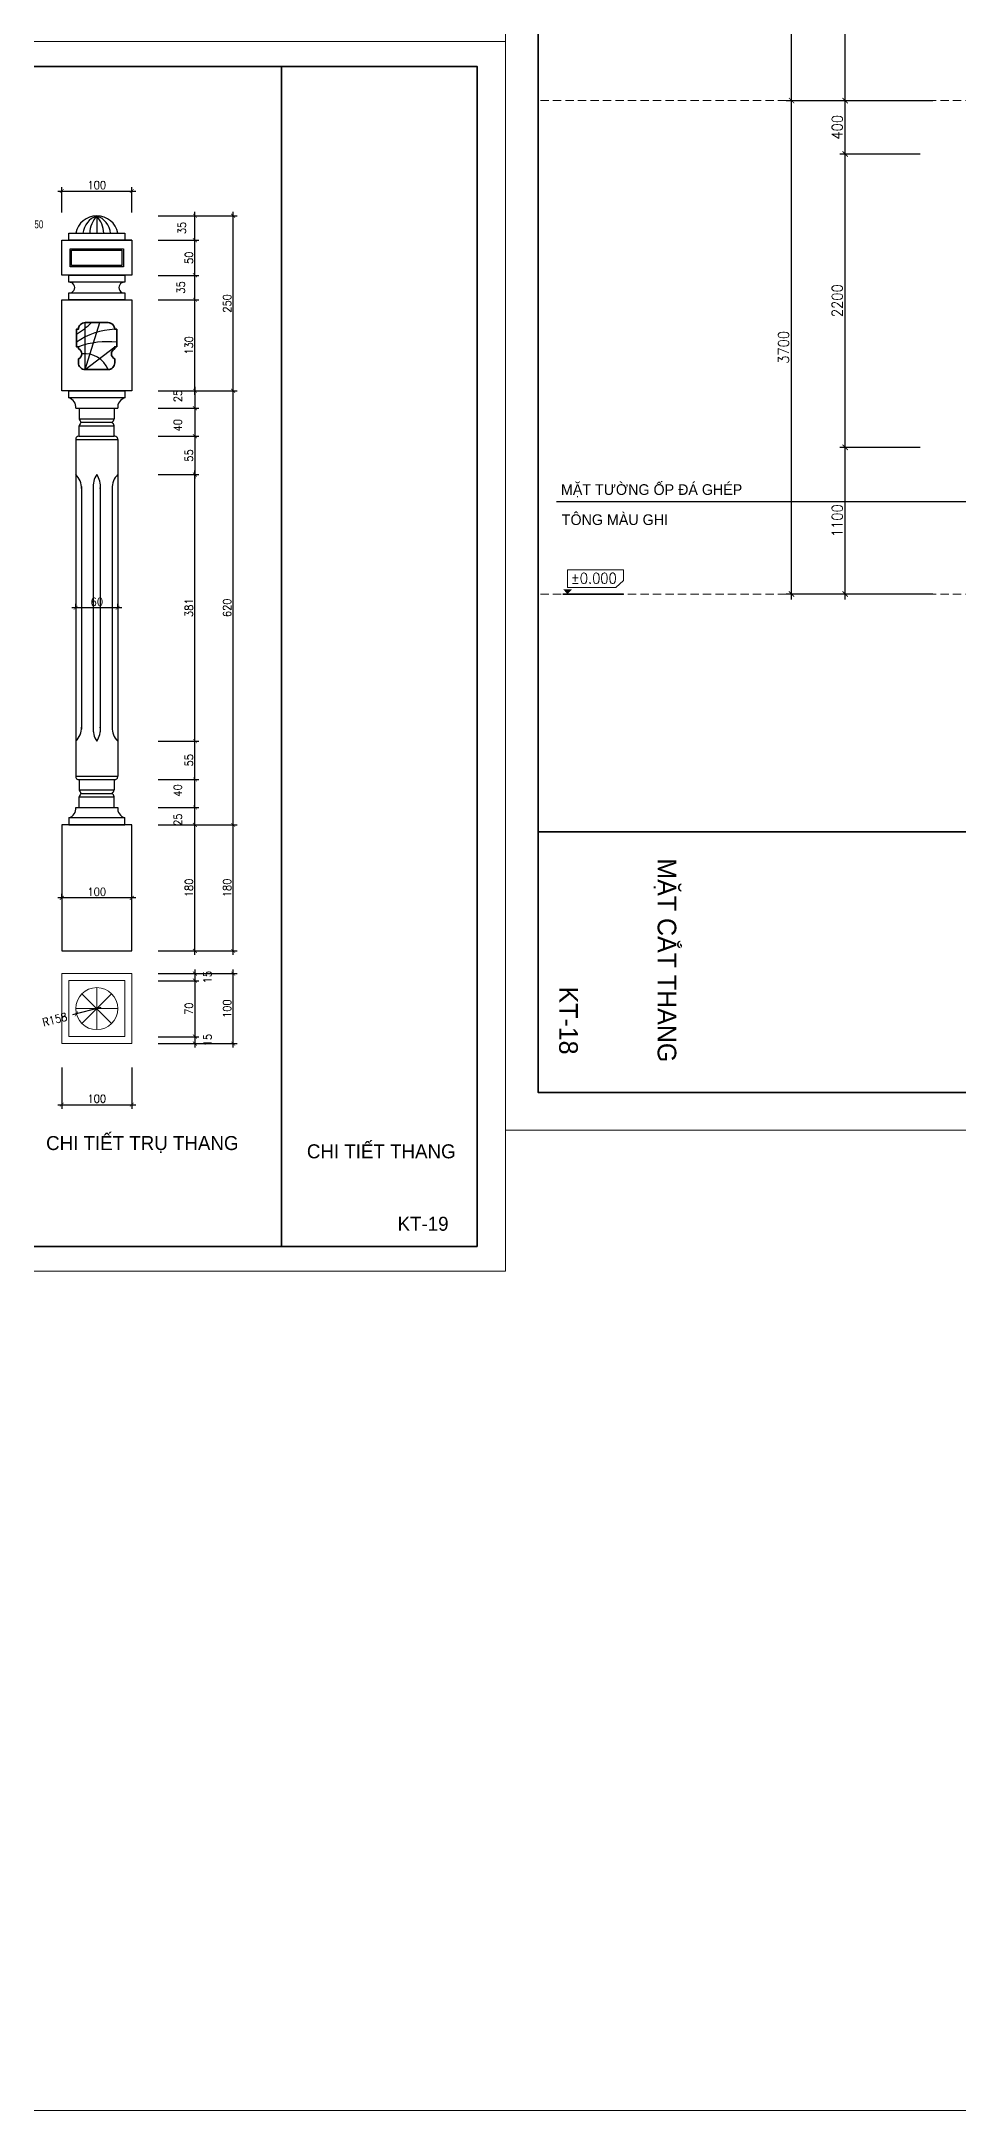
# Model space of a CAD drawing. Header units: millimetres. Extents: x -529782 to -142003, y -492574 to -273331.
# Drawn here: x -197867 to -190988, y -469061 to -453544 of the extents above; entities that cross this region are included whole.
import ezdxf
from ezdxf.enums import TextEntityAlignment as Align

# ---------------------------------------------------------------- set-up
doc = ezdxf.new("R2010")
doc.units = ezdxf.units.MM
doc.header["$LTSCALE"] = 500
doc.header["$MEASUREMENT"] = 0
doc.header["$PDMODE"] = 3
doc.linetypes.add('HIDDEN', pattern=[0.375, 0.25, -0.125])
doc.layers.get('0').update_dxf_attribs({"linetype": 'CONTINUOUS', "lineweight": 13})
doc.layers.get('Defpoints').update_dxf_attribs({"color": 255, "linetype": 'CONTINUOUS', "lineweight": 13})
for name, color, linetype, lineweight in [('1.cat 30', 30, 'CONTINUOUS', 35), ('2.thay 145', 145, 'CONTINUOUS', 18), ('3.manh 08', 8, 'CONTINUOUS', 9), ('4.dim 08', 8, 'CONTINUOUS', 13), ('6.khuat 75', 75, 'HIDDEN', 18), ('9.text \xad white', 7, 'CONTINUOUS', 15), ('CA.dim 08', 251, 'CONTINUOUS', 13), ('cat', 4, 'CONTINUOUS', 35), ('Dim', 145, 'CONTINUOUS', 15)]:
    doc.layers.add(name, color=color, linetype=linetype, lineweight=lineweight)
doc.layers.add('MANH', color=5, linetype='CONTINUOUS')
doc.layers.add('THAY', color=7, linetype='CONTINUOUS')
doc.styles.add('CA.JSC1', font='')
doc.styles.add('hdgroup', font='')
doc.styles.get("Standard").update_dxf_attribs({"font": 'txt.shx', "width": 0.9})
doc.styles.get('CA.JSC1').set_extended_font_data('.VnAvantH')
doc.styles.get('hdgroup').set_extended_font_data('.VnAvantH')
doc.dimstyles.new('CA 30', dxfattribs={"dimscale": 0, "dimtxt": 60, "dimasz": 30, "dimexe": 30, "dimexo": 0, "dimgap": 15, "dimtad": 1, "dimdec": 0, "dimzin": 0, "dimdsep": 46, "dimtxsty": 'Standard', "dimblk": 'ARCHTICK', "dimcen": 0.09, "dimdle": 30, "dimclrd": 256, "dimclre": 256, "dimclrt": 7, "dimadec": 0, "dimazin": 0, "dimtfac": 1, "dimtdec": 0, "dimtix": 1, "dimtmove": 2, "dimatfit": 3, "dimldrblk": 'DOT', "dimfxl": 1, "dimtolj": 1, "dimtzin": 0, "dimarcsym": 0})
doc.dimstyles.new('CA 40', dxfattribs={"dimscale": 0, "dimtxt": 80, "dimasz": 40, "dimexe": 40, "dimexo": 0, "dimgap": 20, "dimtad": 1, "dimdec": 0, "dimzin": 0, "dimdsep": 46, "dimtxsty": 'Standard', "dimblk": 'ARCHTICK', "dimcen": 0.09, "dimdle": 40, "dimclrd": 256, "dimclre": 256, "dimclrt": 7, "dimadec": 0, "dimazin": 0, "dimtfac": 1, "dimtdec": 0, "dimtix": 1, "dimtmove": 2, "dimatfit": 3, "dimldrblk": 'DOT', "dimfxl": 1, "dimtolj": 1, "dimtzin": 0, "dimarcsym": 0})

# ---------------------------------------------------------------- blocks, each defined once
blk = doc.blocks.new('khung co loan')
at = {"layer": '1.cat 30'}
blk.add_lwpolyline([(1158, -14553), (1158, -303), (20658, -303), (20658, -14553)], close=True, dxfattribs=at)
blk.add_lwpolyline([(18298, -303), (18298, -14553)], dxfattribs=at)
at = {"layer": '3.manh 08'}
blk.add_lwpolyline([(0, -14850), (21000, -14850), (21000, 0), (0, 0)], close=True, dxfattribs=at)
blk = doc.blocks.new('_ArchTick')
at = {"color": 1, "linetype": 'ByBlock', "const_width": 0.15}
blk.add_lwpolyline([(-0.5, -0.5), (0.5, 0.5)], dxfattribs=at)
blk = doc.blocks.new('*D979')
at = {"layer": 'CA.dim 08', "lineweight": -2, "transparency": 16777216}
for p, q in [((-191276, -456589), (-191879, -456589)), ((-191839, -457729), (-191839, -456549)), ((-191276, -457689), (-191879, -457689))]:
    blk.add_line(p, q, dxfattribs=at)
at = {"layer": 'Defpoints', "color": 0, "transparency": 16777216}
for p in [(-191839, -456589), (-191276, -456589), (-191276, -457689)]:
    blk.add_point(p, dxfattribs=at)
at = {"layer": 'CA.dim 08', "lineweight": -2, "transparency": 16777216, "xscale": 40, "yscale": 40, "zscale": 40}
for p, rotation in [((-191839, -456589), 90), ((-191839, -457689), 270)]:
    blk.add_blockref('_ArchTick', p, dxfattribs=dict(at, rotation=rotation))
at = {"layer": 'CA.dim 08', "color": 7, "transparency": 16777216, "insert": (-191899, -457139), "char_height": 80, "attachment_point": 5, "rotation": 90}
blk.add_mtext('\\A1;1100', dxfattribs=at)
blk = doc.blocks.new('_DOT')
at = {"color": 1, "linetype": 'ByBlock'}
blk.add_line((-0.5, 0), (-1, 0), dxfattribs=at)
at = {"color": 1, "linetype": 'ByBlock', "const_width": 0.5}
blk.add_lwpolyline([(-0.25, 0, 1), (0.25, 0, 1)], format="xyb", close=True, dxfattribs=at)
blk = doc.blocks.new('*D980')
at = {"layer": 'CA.dim 08', "lineweight": -2, "transparency": 16777216}
for p, q in [((-191276, -454389), (-191879, -454389)), ((-191839, -456629), (-191839, -454349)), ((-191276, -456589), (-191879, -456589))]:
    blk.add_line(p, q, dxfattribs=at)
at = {"layer": 'Defpoints', "color": 0, "transparency": 16777216}
for p in [(-191839, -454389), (-191276, -454389), (-191276, -456589)]:
    blk.add_point(p, dxfattribs=at)
at = {"layer": 'CA.dim 08', "lineweight": -2, "transparency": 16777216, "xscale": 40, "yscale": 40, "zscale": 40}
for p, rotation in [((-191839, -454389), 90), ((-191839, -456589), 270)]:
    blk.add_blockref('_ArchTick', p, dxfattribs=dict(at, rotation=rotation))
at = {"layer": 'CA.dim 08', "color": 7, "transparency": 16777216, "insert": (-191899, -455489), "char_height": 80, "attachment_point": 5, "rotation": 90}
blk.add_mtext('\\A1;2200', dxfattribs=at)
blk = doc.blocks.new('*D981')
at = {"layer": 'CA.dim 08', "lineweight": -2, "transparency": 16777216}
for p, q in [((-191276, -453989), (-191879, -453989)), ((-191839, -454429), (-191839, -453949)), ((-191276, -454389), (-191879, -454389))]:
    blk.add_line(p, q, dxfattribs=at)
at = {"layer": 'Defpoints', "color": 0, "transparency": 16777216}
for p in [(-191839, -453989), (-191276, -453989), (-191276, -454389)]:
    blk.add_point(p, dxfattribs=at)
at = {"layer": 'CA.dim 08', "lineweight": -2, "transparency": 16777216, "xscale": 40, "yscale": 40, "zscale": 40}
for p, rotation in [((-191839, -453989), 90), ((-191839, -454389), 270)]:
    blk.add_blockref('_ArchTick', p, dxfattribs=dict(at, rotation=rotation))
at = {"layer": 'CA.dim 08', "color": 7, "transparency": 16777216, "insert": (-191899, -454189), "char_height": 80, "attachment_point": 5, "rotation": 90}
blk.add_mtext('\\A1;400', dxfattribs=at)
blk = doc.blocks.new('*D982')
at = {"layer": 'CA.dim 08', "lineweight": -2, "transparency": 16777216}
for p, q in [((-191276, -451939), (-191879, -451939)), ((-191839, -454029), (-191839, -451899)), ((-191276, -453989), (-191879, -453989))]:
    blk.add_line(p, q, dxfattribs=at)
at = {"layer": 'Defpoints', "color": 0, "transparency": 16777216}
for p in [(-191839, -451939), (-191276, -451939), (-191276, -453989)]:
    blk.add_point(p, dxfattribs=at)
at = {"layer": 'CA.dim 08', "lineweight": -2, "transparency": 16777216, "xscale": 40, "yscale": 40, "zscale": 40}
for p, rotation in [((-191839, -451939), 90), ((-191839, -453989), 270)]:
    blk.add_blockref('_ArchTick', p, dxfattribs=dict(at, rotation=rotation))
at = {"layer": 'CA.dim 08', "color": 7, "transparency": 16777216, "insert": (-191899, -452964), "char_height": 80, "attachment_point": 5, "rotation": 90}
blk.add_mtext('\\A1;2050', dxfattribs=at)
blk = doc.blocks.new('*D988')
at = {"layer": 'CA.dim 08', "lineweight": -2, "transparency": 16777216}
for p, q in [((-191182, -453989), (-192281, -453989)), ((-192241, -457729), (-192241, -453949)), ((-191182, -457689), (-192281, -457689))]:
    blk.add_line(p, q, dxfattribs=at)
at = {"layer": 'Defpoints', "color": 0, "transparency": 16777216}
for p in [(-192241, -453989), (-191182, -453989), (-191182, -457689)]:
    blk.add_point(p, dxfattribs=at)
at = {"layer": 'CA.dim 08', "lineweight": -2, "transparency": 16777216, "xscale": 40, "yscale": 40, "zscale": 40}
for p, rotation in [((-192241, -453989), 90), ((-192241, -457689), 270)]:
    blk.add_blockref('_ArchTick', p, dxfattribs=dict(at, rotation=rotation))
at = {"layer": 'CA.dim 08', "color": 7, "transparency": 16777216, "insert": (-192301, -455839), "char_height": 80, "attachment_point": 5, "rotation": 90}
blk.add_mtext('\\A1;3700', dxfattribs=at)
blk = doc.blocks.new('*D989')
at = {"layer": 'CA.dim 08', "lineweight": -2, "transparency": 16777216}
for p, q in [((-191182, -450689), (-192281, -450689)), ((-192241, -454029), (-192241, -450649)), ((-191182, -453989), (-192281, -453989))]:
    blk.add_line(p, q, dxfattribs=at)
at = {"layer": 'Defpoints', "color": 0, "transparency": 16777216}
for p in [(-192241, -450689), (-191182, -450689), (-191182, -453989)]:
    blk.add_point(p, dxfattribs=at)
at = {"layer": 'CA.dim 08', "lineweight": -2, "transparency": 16777216, "xscale": 40, "yscale": 40, "zscale": 40}
for p, rotation in [((-192241, -450689), 90), ((-192241, -453989), 270)]:
    blk.add_blockref('_ArchTick', p, dxfattribs=dict(at, rotation=rotation))
at = {"layer": 'CA.dim 08', "color": 7, "transparency": 16777216, "insert": (-192301, -452339), "char_height": 80, "attachment_point": 5, "rotation": 90}
blk.add_mtext('\\A1;3300', dxfattribs=at)
blk = doc.blocks.new('ki hieu cost')
at = {"layer": '1.cat 30'}
blk.add_line((-119313, -196390), (-118176, -196390), dxfattribs=at)
at = {"layer": '3.manh 08'}
blk.add_lwpolyline([(-119227, -195934), (-119227, -196268), (-118320, -196268), (-118176, -196139), (-118176, -195934)], close=True, dxfattribs=at)
blk.add_solid([(-119313, -196299), (-119142, -196299), (-119227, -196390)], dxfattribs=at)
blk = doc.blocks.new('*D1048')
at = {"layer": '4.dim 08', "lineweight": -2, "ltscale": 50, "transparency": 16777216}
for p, q in [((-197714, -461240), (-197714, -461548)), ((-197189, -461240), (-197189, -461548)), ((-197744, -461518), (-197159, -461518))]:
    blk.add_line(p, q, dxfattribs=at)
at = {"layer": 'Defpoints', "color": 0, "ltscale": 50, "transparency": 16777216}
for p in [(-197714, -461240), (-197189, -461240), (-197189, -461518)]:
    blk.add_point(p, dxfattribs=at)
at = {"layer": '4.dim 08', "lineweight": -2, "ltscale": 50, "transparency": 16777216, "xscale": 30, "yscale": 30, "zscale": 30, "rotation": 180}
blk.add_blockref('_ArchTick', (-197714, -461518), dxfattribs=at)
at = {"layer": '4.dim 08', "lineweight": -2, "ltscale": 50, "transparency": 16777216, "xscale": 30, "yscale": 30, "zscale": 30}
blk.add_blockref('_ArchTick', (-197189, -461518), dxfattribs=at)
at = {"layer": '4.dim 08', "color": 7, "ltscale": 50, "transparency": 16777216, "insert": (-197451, -461473), "char_height": 60, "attachment_point": 5}
blk.add_mtext('\\A1;100', dxfattribs=at)
blk = doc.blocks.new('*D1049')
at = {"layer": 'CA.dim 08', "lineweight": -2, "ltscale": 50, "transparency": 16777216}
for p, q in [((-196990, -460535), (-196399, -460535)), ((-196429, -461090), (-196429, -460505)), ((-196990, -461060), (-196399, -461060))]:
    blk.add_line(p, q, dxfattribs=at)
at = {"layer": 'Defpoints', "color": 0, "ltscale": 50, "transparency": 16777216}
for p in [(-196990, -460535), (-196429, -460535), (-196990, -461060)]:
    blk.add_point(p, dxfattribs=at)
at = {"layer": 'CA.dim 08', "lineweight": -2, "ltscale": 50, "transparency": 16777216, "xscale": 30, "yscale": 30, "zscale": 30}
for p, rotation in [((-196429, -460535), 90), ((-196429, -461060), 270)]:
    blk.add_blockref('_ArchTick', p, dxfattribs=dict(at, rotation=rotation))
at = {"layer": 'CA.dim 08', "color": 7, "ltscale": 50, "transparency": 16777216, "insert": (-196474, -460798), "char_height": 60, "attachment_point": 5, "rotation": 90}
blk.add_mtext('\\A1;100', dxfattribs=at)
blk = doc.blocks.new('*D1050')
at = {"layer": '4.dim 08', "lineweight": -2, "ltscale": 50, "transparency": 16777216}
for p, q in [((-196990, -460535), (-196685, -460535)), ((-196715, -460505), (-196715, -460618)), ((-196990, -460588), (-196685, -460588))]:
    blk.add_line(p, q, dxfattribs=at)
at = {"layer": 'Defpoints', "color": 0, "ltscale": 50, "transparency": 16777216}
for p in [(-196990, -460535), (-196990, -460588), (-196715, -460588)]:
    blk.add_point(p, dxfattribs=at)
at = {"layer": '4.dim 08', "lineweight": -2, "ltscale": 50, "transparency": 16777216, "xscale": 30, "yscale": 30, "zscale": 30}
for p, rotation in [((-196715, -460535), 90), ((-196715, -460588), 270)]:
    blk.add_blockref('_ArchTick', p, dxfattribs=dict(at, rotation=rotation))
at = {"layer": '4.dim 08', "color": 7, "ltscale": 50, "transparency": 16777216, "insert": (-196621, -460562), "char_height": 60, "attachment_point": 5, "rotation": 90}
blk.add_mtext('\\A1;15', dxfattribs=at)
blk = doc.blocks.new('*D1051')
at = {"layer": '4.dim 08', "lineweight": -2, "ltscale": 50, "transparency": 16777216}
for p, q in [((-196990, -460588), (-196685, -460588)), ((-196715, -460558), (-196715, -461038)), ((-196990, -461008), (-196685, -461008))]:
    blk.add_line(p, q, dxfattribs=at)
at = {"layer": 'Defpoints', "color": 0, "ltscale": 50, "transparency": 16777216}
for p in [(-196990, -460588), (-196990, -461008), (-196715, -461008)]:
    blk.add_point(p, dxfattribs=at)
at = {"layer": '4.dim 08', "lineweight": -2, "ltscale": 50, "transparency": 16777216, "xscale": 30, "yscale": 30, "zscale": 30}
for p, rotation in [((-196715, -460588), 90), ((-196715, -461008), 270)]:
    blk.add_blockref('_ArchTick', p, dxfattribs=dict(at, rotation=rotation))
at = {"layer": '4.dim 08', "color": 7, "ltscale": 50, "transparency": 16777216, "insert": (-196760, -460798), "char_height": 60, "attachment_point": 5, "rotation": 90}
blk.add_mtext('\\A1;70', dxfattribs=at)
blk = doc.blocks.new('*D1052')
at = {"layer": '4.dim 08', "lineweight": -2, "ltscale": 50, "transparency": 16777216}
for p, q in [((-196715, -460978), (-196715, -461090)), ((-196990, -461008), (-196685, -461008)), ((-196990, -461060), (-196685, -461060))]:
    blk.add_line(p, q, dxfattribs=at)
at = {"layer": 'Defpoints', "color": 0, "ltscale": 50, "transparency": 16777216}
for p in [(-196990, -461008), (-196990, -461060), (-196715, -461060)]:
    blk.add_point(p, dxfattribs=at)
at = {"layer": '4.dim 08', "lineweight": -2, "ltscale": 50, "transparency": 16777216, "xscale": 30, "yscale": 30, "zscale": 30}
for p, rotation in [((-196715, -461008), 90), ((-196715, -461060), 270)]:
    blk.add_blockref('_ArchTick', p, dxfattribs=dict(at, rotation=rotation))
at = {"layer": '4.dim 08', "color": 7, "ltscale": 50, "transparency": 16777216, "insert": (-196620, -461034), "char_height": 60, "attachment_point": 5, "rotation": 90}
blk.add_mtext('\\A1;15', dxfattribs=at)
blk = doc.blocks.new('*D1053')
at = {"layer": '4.dim 08', "lineweight": -2, "ltscale": 50, "transparency": 16777216}
for p, q in [((-196990, -455482), (-196685, -455482)), ((-196715, -456195), (-196715, -455452)), ((-196990, -456165), (-196685, -456165))]:
    blk.add_line(p, q, dxfattribs=at)
at = {"layer": 'Defpoints', "color": 0, "ltscale": 50, "transparency": 16777216}
for p in [(-196990, -455482), (-196715, -455482), (-196990, -456165)]:
    blk.add_point(p, dxfattribs=at)
at = {"layer": '4.dim 08', "lineweight": -2, "ltscale": 50, "transparency": 16777216, "xscale": 30, "yscale": 30, "zscale": 30}
for p, rotation in [((-196715, -455482), 90), ((-196715, -456165), 270)]:
    blk.add_blockref('_ArchTick', p, dxfattribs=dict(at, rotation=rotation))
at = {"layer": '4.dim 08', "color": 7, "ltscale": 50, "transparency": 16777216, "insert": (-196760, -455824), "char_height": 60, "attachment_point": 5, "rotation": 90}
blk.add_mtext('\\A1;130', dxfattribs=at)
blk = doc.blocks.new('*D1054')
at = {"layer": '4.dim 08', "lineweight": -2, "ltscale": 50, "transparency": 16777216}
for p, q in [((-196990, -454852), (-196399, -454852)), ((-196429, -456195), (-196429, -454822)), ((-196990, -456165), (-196399, -456165))]:
    blk.add_line(p, q, dxfattribs=at)
at = {"layer": 'Defpoints', "color": 0, "ltscale": 50, "transparency": 16777216}
for p in [(-196990, -454852), (-196429, -454852), (-196990, -456165)]:
    blk.add_point(p, dxfattribs=at)
at = {"layer": '4.dim 08', "lineweight": -2, "ltscale": 50, "transparency": 16777216, "xscale": 30, "yscale": 30, "zscale": 30}
for p, rotation in [((-196429, -454852), 90), ((-196429, -456165), 270)]:
    blk.add_blockref('_ArchTick', p, dxfattribs=dict(at, rotation=rotation))
at = {"layer": '4.dim 08', "color": 7, "ltscale": 50, "transparency": 16777216, "insert": (-196474, -455509), "char_height": 60, "attachment_point": 5, "rotation": 90}
blk.add_mtext('\\A1;250', dxfattribs=at)
blk = doc.blocks.new('*D1055')
at = {"layer": '4.dim 08', "lineweight": -2, "ltscale": 50, "transparency": 16777216}
for p, q in [((-197159, -459967), (-197744, -459967)), ((-197714, -459967), (-197714, -459937)), ((-197189, -459967), (-197189, -459937))]:
    blk.add_line(p, q, dxfattribs=at)
at = {"layer": 'Defpoints', "color": 0, "ltscale": 50, "transparency": 16777216}
for p in [(-197714, -459967), (-197714, -459967), (-197189, -459967)]:
    blk.add_point(p, dxfattribs=at)
at = {"layer": '4.dim 08', "lineweight": -2, "ltscale": 50, "transparency": 16777216, "xscale": 30, "yscale": 30, "zscale": 30, "rotation": 180}
blk.add_blockref('_ArchTick', (-197714, -459967), dxfattribs=at)
at = {"layer": '4.dim 08', "lineweight": -2, "ltscale": 50, "transparency": 16777216, "xscale": 30, "yscale": 30, "zscale": 30}
blk.add_blockref('_ArchTick', (-197189, -459967), dxfattribs=at)
at = {"layer": '4.dim 08', "color": 7, "ltscale": 50, "transparency": 16777216, "insert": (-197451, -459922), "char_height": 60, "attachment_point": 5}
blk.add_mtext('\\A1;100', dxfattribs=at)
blk = doc.blocks.new('*D1056')
at = {"layer": '4.dim 08', "lineweight": -2, "ltscale": 50, "transparency": 16777216}
for p, q in [((-197264, -457792), (-197639, -457792)), ((-197609, -457792), (-197609, -457762)), ((-197294, -457792), (-197294, -457762))]:
    blk.add_line(p, q, dxfattribs=at)
at = {"layer": 'Defpoints', "color": 0, "ltscale": 50, "transparency": 16777216}
for p in [(-197609, -457792), (-197609, -457792), (-197294, -457792)]:
    blk.add_point(p, dxfattribs=at)
at = {"layer": '4.dim 08', "lineweight": -2, "ltscale": 50, "transparency": 16777216, "xscale": 30, "yscale": 30, "zscale": 30, "rotation": 180}
blk.add_blockref('_ArchTick', (-197609, -457792), dxfattribs=at)
at = {"layer": '4.dim 08', "lineweight": -2, "ltscale": 50, "transparency": 16777216, "xscale": 30, "yscale": 30, "zscale": 30}
blk.add_blockref('_ArchTick', (-197294, -457792), dxfattribs=at)
at = {"layer": '4.dim 08', "color": 7, "ltscale": 50, "transparency": 16777216, "insert": (-197451, -457747), "char_height": 60, "attachment_point": 5}
blk.add_mtext('\\A1;60', dxfattribs=at)
blk = doc.blocks.new('*D1057')
at = {"layer": '4.dim 08', "lineweight": -2, "ltscale": 50, "transparency": 16777216}
for p, q in [((-196990, -458792), (-196685, -458792)), ((-196715, -459109), (-196715, -458762)), ((-196990, -459079), (-196685, -459079))]:
    blk.add_line(p, q, dxfattribs=at)
at = {"layer": 'Defpoints', "color": 0, "ltscale": 50, "transparency": 16777216}
for p in [(-196990, -458792), (-196715, -458792), (-196990, -459079)]:
    blk.add_point(p, dxfattribs=at)
at = {"layer": '4.dim 08', "lineweight": -2, "ltscale": 50, "transparency": 16777216, "xscale": 30, "yscale": 30, "zscale": 30}
for p, rotation in [((-196715, -458792), 90), ((-196715, -459079), 270)]:
    blk.add_blockref('_ArchTick', p, dxfattribs=dict(at, rotation=rotation))
at = {"layer": '4.dim 08', "color": 7, "ltscale": 50, "transparency": 16777216, "insert": (-196760, -458935), "char_height": 60, "attachment_point": 5, "rotation": 90}
blk.add_mtext('\\A1;55', dxfattribs=at)
blk = doc.blocks.new('*D1058')
at = {"layer": '4.dim 08', "lineweight": -2, "ltscale": 50, "transparency": 16777216}
for p, q in [((-196990, -456165), (-196399, -456165)), ((-196429, -459450), (-196429, -456135)), ((-196990, -459420), (-196399, -459420))]:
    blk.add_line(p, q, dxfattribs=at)
at = {"layer": 'Defpoints', "color": 0, "ltscale": 50, "transparency": 16777216}
for p in [(-196990, -456165), (-196429, -456165), (-196990, -459420)]:
    blk.add_point(p, dxfattribs=at)
at = {"layer": '4.dim 08', "lineweight": -2, "ltscale": 50, "transparency": 16777216, "xscale": 30, "yscale": 30, "zscale": 30}
for p, rotation in [((-196429, -456165), 90), ((-196429, -459420), 270)]:
    blk.add_blockref('_ArchTick', p, dxfattribs=dict(at, rotation=rotation))
at = {"layer": '4.dim 08', "color": 7, "ltscale": 50, "transparency": 16777216, "insert": (-196474, -457792), "char_height": 60, "attachment_point": 5, "rotation": 90}
blk.add_mtext('\\A1;620', dxfattribs=at)
blk = doc.blocks.new('*D1059')
at = {"layer": '4.dim 08', "lineweight": -2, "ltscale": 50, "transparency": 16777216}
for p, q in [((-196990, -459420), (-196685, -459420)), ((-196715, -460395), (-196715, -459390)), ((-196990, -460365), (-196685, -460365))]:
    blk.add_line(p, q, dxfattribs=at)
at = {"layer": 'Defpoints', "color": 0, "ltscale": 50, "transparency": 16777216}
for p in [(-196990, -459420), (-196715, -459420), (-196990, -460365)]:
    blk.add_point(p, dxfattribs=at)
at = {"layer": '4.dim 08', "lineweight": -2, "ltscale": 50, "transparency": 16777216, "xscale": 30, "yscale": 30, "zscale": 30}
for p, rotation in [((-196715, -459420), 90), ((-196715, -460365), 270)]:
    blk.add_blockref('_ArchTick', p, dxfattribs=dict(at, rotation=rotation))
at = {"layer": '4.dim 08', "color": 7, "ltscale": 50, "transparency": 16777216, "insert": (-196760, -459892), "char_height": 60, "attachment_point": 5, "rotation": 90}
blk.add_mtext('\\A1;180', dxfattribs=at)
blk = doc.blocks.new('*D1060')
at = {"layer": '4.dim 08', "lineweight": -2, "ltscale": 50, "transparency": 16777216}
for p, q in [((-196990, -459420), (-196399, -459420)), ((-196429, -460395), (-196429, -459390)), ((-196990, -460365), (-196399, -460365))]:
    blk.add_line(p, q, dxfattribs=at)
at = {"layer": 'Defpoints', "color": 0, "ltscale": 50, "transparency": 16777216}
for p in [(-196990, -459420), (-196429, -459420), (-196990, -460365)]:
    blk.add_point(p, dxfattribs=at)
at = {"layer": '4.dim 08', "lineweight": -2, "ltscale": 50, "transparency": 16777216, "xscale": 30, "yscale": 30, "zscale": 30}
for p, rotation in [((-196429, -459420), 90), ((-196429, -460365), 270)]:
    blk.add_blockref('_ArchTick', p, dxfattribs=dict(at, rotation=rotation))
at = {"layer": '4.dim 08', "color": 7, "ltscale": 50, "transparency": 16777216, "insert": (-196474, -459892), "char_height": 60, "attachment_point": 5, "rotation": 90}
blk.add_mtext('\\A1;180', dxfattribs=at)
blk = doc.blocks.new('*D1061')
at = {"layer": '4.dim 08', "lineweight": -2, "ltscale": 50, "transparency": 16777216}
for p, q in [((-196990, -459079), (-196685, -459079)), ((-196715, -459319), (-196715, -459049)), ((-196990, -459289), (-196685, -459289))]:
    blk.add_line(p, q, dxfattribs=at)
at = {"layer": 'Defpoints', "color": 0, "ltscale": 50, "transparency": 16777216}
for p in [(-196990, -459079), (-196715, -459079), (-196990, -459289)]:
    blk.add_point(p, dxfattribs=at)
at = {"layer": '4.dim 08', "lineweight": -2, "ltscale": 50, "transparency": 16777216, "xscale": 30, "yscale": 30, "zscale": 30}
for p, rotation in [((-196715, -459079), 90), ((-196715, -459289), 270)]:
    blk.add_blockref('_ArchTick', p, dxfattribs=dict(at, rotation=rotation))
at = {"layer": '4.dim 08', "color": 7, "ltscale": 50, "transparency": 16777216, "insert": (-196844, -459162), "char_height": 60, "attachment_point": 5, "rotation": 90}
blk.add_mtext('\\A1;40', dxfattribs=at)
blk = doc.blocks.new('*D1062')
at = {"layer": '4.dim 08', "lineweight": -2, "ltscale": 50, "transparency": 16777216}
for p, q in [((-196990, -459289), (-196685, -459289)), ((-196715, -459450), (-196715, -459259)), ((-196990, -459420), (-196685, -459420))]:
    blk.add_line(p, q, dxfattribs=at)
at = {"layer": 'Defpoints', "color": 0, "ltscale": 50, "transparency": 16777216}
for p in [(-196990, -459289), (-196715, -459289), (-196990, -459420)]:
    blk.add_point(p, dxfattribs=at)
at = {"layer": '4.dim 08', "lineweight": -2, "ltscale": 50, "transparency": 16777216, "xscale": 30, "yscale": 30, "zscale": 30}
for p, rotation in [((-196715, -459289), 90), ((-196715, -459420), 270)]:
    blk.add_blockref('_ArchTick', p, dxfattribs=dict(at, rotation=rotation))
at = {"layer": '4.dim 08', "color": 7, "ltscale": 50, "transparency": 16777216, "insert": (-196843, -459381), "char_height": 60, "attachment_point": 5, "rotation": 90}
blk.add_mtext('\\A1;25', dxfattribs=at)
blk = doc.blocks.new('*D1063')
at = {"layer": '4.dim 08', "lineweight": -2, "ltscale": 50, "transparency": 16777216}
for p, q in [((-196990, -456793), (-196685, -456793)), ((-196715, -458822), (-196715, -456763)), ((-196990, -458792), (-196685, -458792))]:
    blk.add_line(p, q, dxfattribs=at)
at = {"layer": 'Defpoints', "color": 0, "ltscale": 50, "transparency": 16777216}
for p in [(-196990, -456793), (-196715, -456793), (-196990, -458792)]:
    blk.add_point(p, dxfattribs=at)
at = {"layer": '4.dim 08', "lineweight": -2, "ltscale": 50, "transparency": 16777216, "xscale": 30, "yscale": 30, "zscale": 30}
for p, rotation in [((-196715, -456793), 90), ((-196715, -458792), 270)]:
    blk.add_blockref('_ArchTick', p, dxfattribs=dict(at, rotation=rotation))
at = {"layer": '4.dim 08', "color": 7, "ltscale": 50, "transparency": 16777216, "insert": (-196760, -457792), "char_height": 60, "attachment_point": 5, "rotation": 90}
blk.add_mtext('\\A1;381', dxfattribs=at)
blk = doc.blocks.new('*D1064')
at = {"layer": '4.dim 08', "lineweight": -2, "ltscale": 50, "transparency": 16777216}
for p, q in [((-196715, -456476), (-196715, -456823)), ((-196990, -456506), (-196685, -456506)), ((-196990, -456793), (-196685, -456793))]:
    blk.add_line(p, q, dxfattribs=at)
at = {"layer": 'Defpoints', "color": 0, "ltscale": 50, "transparency": 16777216}
for p in [(-196990, -456506), (-196990, -456793), (-196715, -456793)]:
    blk.add_point(p, dxfattribs=at)
at = {"layer": '4.dim 08', "lineweight": -2, "ltscale": 50, "transparency": 16777216, "xscale": 30, "yscale": 30, "zscale": 30}
for p, rotation in [((-196715, -456506), 90), ((-196715, -456793), 270)]:
    blk.add_blockref('_ArchTick', p, dxfattribs=dict(at, rotation=rotation))
at = {"layer": '4.dim 08', "color": 7, "ltscale": 50, "transparency": 16777216, "insert": (-196760, -456650), "char_height": 60, "attachment_point": 5, "rotation": 90}
blk.add_mtext('\\A1;55', dxfattribs=at)
blk = doc.blocks.new('*D1065')
at = {"layer": '4.dim 08', "lineweight": -2, "ltscale": 50, "transparency": 16777216}
for p, q in [((-196990, -456296), (-196685, -456296)), ((-196715, -456266), (-196715, -456536)), ((-196990, -456506), (-196685, -456506))]:
    blk.add_line(p, q, dxfattribs=at)
at = {"layer": 'Defpoints', "color": 0, "ltscale": 50, "transparency": 16777216}
for p in [(-196990, -456296), (-196990, -456506), (-196715, -456506)]:
    blk.add_point(p, dxfattribs=at)
at = {"layer": '4.dim 08', "lineweight": -2, "ltscale": 50, "transparency": 16777216, "xscale": 30, "yscale": 30, "zscale": 30}
for p, rotation in [((-196715, -456296), 90), ((-196715, -456506), 270)]:
    blk.add_blockref('_ArchTick', p, dxfattribs=dict(at, rotation=rotation))
at = {"layer": '4.dim 08', "color": 7, "ltscale": 50, "transparency": 16777216, "insert": (-196844, -456423), "char_height": 60, "attachment_point": 5, "rotation": 90}
blk.add_mtext('\\A1;40', dxfattribs=at)
blk = doc.blocks.new('*D1066')
at = {"layer": '4.dim 08', "lineweight": -2, "ltscale": 50, "transparency": 16777216}
for p, q in [((-196990, -456165), (-196685, -456165)), ((-196715, -456135), (-196715, -456326)), ((-196990, -456296), (-196685, -456296))]:
    blk.add_line(p, q, dxfattribs=at)
at = {"layer": 'Defpoints', "color": 0, "ltscale": 50, "transparency": 16777216}
for p in [(-196990, -456165), (-196990, -456296), (-196715, -456296)]:
    blk.add_point(p, dxfattribs=at)
at = {"layer": '4.dim 08', "lineweight": -2, "ltscale": 50, "transparency": 16777216, "xscale": 30, "yscale": 30, "zscale": 30}
for p, rotation in [((-196715, -456165), 90), ((-196715, -456296), 270)]:
    blk.add_blockref('_ArchTick', p, dxfattribs=dict(at, rotation=rotation))
at = {"layer": '4.dim 08', "color": 7, "ltscale": 50, "transparency": 16777216, "insert": (-196843, -456204), "char_height": 60, "attachment_point": 5, "rotation": 90}
blk.add_mtext('\\A1;25', dxfattribs=at)
blk = doc.blocks.new('*D1067')
at = {"layer": '4.dim 08', "lineweight": -2, "ltscale": 50, "transparency": 16777216}
for p, q in [((-197714, -454828), (-197714, -454637)), ((-197189, -454828), (-197189, -454637)), ((-197744, -454667), (-197159, -454667))]:
    blk.add_line(p, q, dxfattribs=at)
at = {"layer": 'Defpoints', "color": 0, "ltscale": 50, "transparency": 16777216}
for p in [(-197189, -454667), (-197714, -454828), (-197189, -454828)]:
    blk.add_point(p, dxfattribs=at)
at = {"layer": '4.dim 08', "lineweight": -2, "ltscale": 50, "transparency": 16777216, "xscale": 30, "yscale": 30, "zscale": 30, "rotation": 180}
blk.add_blockref('_ArchTick', (-197714, -454667), dxfattribs=at)
at = {"layer": '4.dim 08', "lineweight": -2, "ltscale": 50, "transparency": 16777216, "xscale": 30, "yscale": 30, "zscale": 30}
blk.add_blockref('_ArchTick', (-197189, -454667), dxfattribs=at)
at = {"layer": '4.dim 08', "color": 7, "ltscale": 50, "transparency": 16777216, "insert": (-197451, -454622), "char_height": 60, "attachment_point": 5}
blk.add_mtext('\\A1;100', dxfattribs=at)
blk = doc.blocks.new('*D1068')
at = {"layer": '4.dim 08', "lineweight": -2, "ltscale": 50, "transparency": 16777216}
for p, q in [((-196990, -454852), (-196685, -454852)), ((-196715, -455066), (-196715, -454822)), ((-196990, -455036), (-196685, -455036))]:
    blk.add_line(p, q, dxfattribs=at)
at = {"layer": 'Defpoints', "color": 0, "ltscale": 50, "transparency": 16777216}
for p in [(-196990, -454852), (-196715, -454852), (-196990, -455036)]:
    blk.add_point(p, dxfattribs=at)
at = {"layer": '4.dim 08', "lineweight": -2, "ltscale": 50, "transparency": 16777216, "xscale": 30, "yscale": 30, "zscale": 30}
for p, rotation in [((-196715, -454852), 90), ((-196715, -455036), 270)]:
    blk.add_blockref('_ArchTick', p, dxfattribs=dict(at, rotation=rotation))
at = {"layer": '4.dim 08', "color": 7, "ltscale": 50, "transparency": 16777216, "insert": (-196813, -454944), "char_height": 60, "attachment_point": 5, "rotation": 90}
blk.add_mtext('\\A1;35', dxfattribs=at)
blk = doc.blocks.new('*D1069')
at = {"layer": '4.dim 08', "lineweight": -2, "ltscale": 50, "transparency": 16777216}
for p, q in [((-196990, -455036), (-196685, -455036)), ((-196715, -455329), (-196715, -455006)), ((-196990, -455299), (-196685, -455299))]:
    blk.add_line(p, q, dxfattribs=at)
at = {"layer": 'Defpoints', "color": 0, "ltscale": 50, "transparency": 16777216}
for p in [(-196990, -455036), (-196715, -455036), (-196990, -455299)]:
    blk.add_point(p, dxfattribs=at)
at = {"layer": '4.dim 08', "lineweight": -2, "ltscale": 50, "transparency": 16777216, "xscale": 30, "yscale": 30, "zscale": 30}
for p, rotation in [((-196715, -455036), 90), ((-196715, -455299), 270)]:
    blk.add_blockref('_ArchTick', p, dxfattribs=dict(at, rotation=rotation))
at = {"layer": '4.dim 08', "color": 7, "ltscale": 50, "transparency": 16777216, "insert": (-196760, -455167), "char_height": 60, "attachment_point": 5, "rotation": 90}
blk.add_mtext('\\A1;50', dxfattribs=at)
blk = doc.blocks.new('*D1070')
at = {"layer": '4.dim 08', "lineweight": -2, "ltscale": 50, "transparency": 16777216}
for p, q in [((-196990, -455299), (-196685, -455299)), ((-196715, -455512), (-196715, -455269)), ((-196990, -455482), (-196685, -455482))]:
    blk.add_line(p, q, dxfattribs=at)
at = {"layer": 'Defpoints', "color": 0, "ltscale": 50, "transparency": 16777216}
for p in [(-196990, -455299), (-196715, -455299), (-196990, -455482)]:
    blk.add_point(p, dxfattribs=at)
at = {"layer": '4.dim 08', "lineweight": -2, "ltscale": 50, "transparency": 16777216, "xscale": 30, "yscale": 30, "zscale": 30}
for p, rotation in [((-196715, -455299), 90), ((-196715, -455482), 270)]:
    blk.add_blockref('_ArchTick', p, dxfattribs=dict(at, rotation=rotation))
at = {"layer": '4.dim 08', "color": 7, "ltscale": 50, "transparency": 16777216, "insert": (-196821, -455390), "char_height": 60, "attachment_point": 5, "rotation": 90}
blk.add_mtext('\\A1;35', dxfattribs=at)
blk = doc.blocks.new('*D1071')
at = {"layer": 'Defpoints', "color": 0, "ltscale": 50, "transparency": 16777216}
for p in [(-197604, -460837), (-197451, -460798)]:
    blk.add_point(p, dxfattribs=at)
at = {"layer": 'Dim', "lineweight": -2, "ltscale": 50, "transparency": 16777216}
blk.add_line((-197422, -460790), (-197633, -460845), dxfattribs=at)
at = {"layer": 'Dim', "lineweight": -2, "ltscale": 50, "transparency": 16777216, "xscale": 30, "yscale": 30, "zscale": 30, "rotation": 194.507578799381}
blk.add_blockref('_ArchTick', (-197604, -460837), dxfattribs=at)
at = {"layer": 'Dim', "color": 7, "ltscale": 50, "transparency": 16777216, "insert": (-197766, -460879), "char_height": 60, "attachment_point": 5, "rotation": 14.5076}
blk.add_mtext('\\A1;R158', dxfattribs=at)

msp = doc.modelspace()

# ---------------------------------------------------------------- linework, layer by layer
for p, q in [((-197340, -460686.4), (-197562.7, -460909.1)), ((-197562.7, -460686.4), (-197340, -460909.1)), ((-197451.3, -460640.3), (-197451.3, -460955.3)), ((-197608.8, -460797.8), (-197293.8, -460797.8))]:
    msp.add_line(p, q)
for points in [[(-197713.8, -461060.3), (-197188.8, -461060.3), (-197188.8, -460535.3), (-197713.8, -460535.3)], [(-197661.3, -461007.8), (-197241.3, -461007.8), (-197241.3, -460587.8), (-197661.3, -460587.8)]]:
    msp.add_lwpolyline(points, close=True)
msp.add_circle((-197451.3, -460797.8), 157.5)
at = {"layer": '6.khuat 75', "ltscale": 0.5}
for p, q in [((-182343.3, -453988.6), (-194141.6, -453988.6)), ((-182343.3, -457688.6), (-194141.6, -457688.6))]:
    msp.add_line(p, q, dxfattribs=at)
at = {"layer": 'CA.dim 08', "color": 2}
msp.add_lwpolyline([(-261005, -417497.3, -0.4142136), (-260805, -417297.3), (-166993.5, -417297.3, -0.4142136), (-166793.5, -417497.3), (-166793.5, -468861.3, -0.4142136), (-166993.5, -469061.3), (-260805, -469061.3, -0.4142136), (-261005, -468861.3)], format="xyb", close=True, dxfattribs=at)
at = {"layer": 'cat'}
msp.add_lwpolyline([(-197316.3, -455849.6), (-197316.3, -455834.5), (-197301.2, -455834.5), (-197301.2, -455703.5), (-197316.3, -455703.5, 0.4142136), (-197366.7, -455653.1), (-197538.1, -455653.1, 0.4142136), (-197588.5, -455703.5), (-197603.6, -455703.5), (-197603.6, -455834.5), (-197588.5, -455834.5), (-197588.5, -455849.6, -0.6666667), (-197588.5, -455925.2), (-197588.5, -455955.5, 0.4142136), (-197538.1, -456005.9), (-197366.7, -456005.9, 0.4142136), (-197316.3, -455955.5), (-197316.3, -455925.2, -0.6666667)], format="xyb", close=True, dxfattribs=at)
at = {"layer": 'MANH'}
for p, q in [((-197538.1, -456005.9), (-197427.6, -455653.1)), ((-197538.1, -456005.9), (-197538.1, -455653.1)), ((-197538.1, -456005.9), (-197316.3, -455834.5)), ((-197582.6, -456374.8), (-197320.1, -456374.8)), ((-197582.6, -456427.3), (-197320.1, -456427.3)), ((-197608.8, -456530.5), (-197293.8, -456530.5)), ((-197566.8, -456882.3), (-197566.8, -458702.3)), ((-197477.6, -456863.8), (-197477.6, -458720.9)), ((-197425.1, -456863.8), (-197425.1, -458720.9)), ((-197335.8, -456882.3), (-197335.8, -458702.3)), ((-197608.8, -459054.1), (-197293.8, -459054.1)), ((-197582.6, -459157.3), (-197320.1, -459157.3)), ((-197582.6, -459209.8), (-197320.1, -459209.8))]:
    msp.add_line(p, q, dxfattribs=at)
for points in [[(-197650.8, -455099.1), (-197251.8, -455099.1), (-197251.8, -455235.6), (-197650.8, -455235.6)], [(-197640.3, -455109.6), (-197262.3, -455109.6), (-197262.3, -455225.1), (-197640.3, -455225.1)]]:
    msp.add_lwpolyline(points, close=True, dxfattribs=at)
for centre, radius, start, end in [((-197908.8, -455222.3), 600.2, 300.56388, 314.14059), ((-197298.4, -456230.4), 527.2, 91.95134, 125.37852), ((-197371.8, -456434.6), 638, 83.64496, 109.85316), ((-197542.8, -456075.7), 189.4, 21.63763, 96.21905), ((-197699.5, -456890.2), 132.9, 356.61147, 46.99135), ((-197323.1, -456880.9), 155.5, 145.59568, 186.33184), ((-197579.6, -456880.9), 155.5, 353.66816, 34.40432), ((-197203.2, -456890.2), 132.9, 133.00865, 183.38853), ((-197699.5, -458694.5), 132.9, 313.00865, 3.38853), ((-197323.1, -458703.8), 155.5, 173.66816, 214.40432), ((-197579.6, -458703.8), 155.5, 325.59568, 6.33184), ((-197203.2, -458694.5), 132.9, 176.61147, 226.99135)]:
    msp.add_arc(centre, radius, start, end, dxfattribs=at)
at = {"layer": 'THAY'}
for p, q in [((-197451.3, -454852.3), (-197451.3, -454983.6)), ((-197188.8, -455036.1), (-197241.3, -455036.1)), ((-197608.8, -456296.1), (-197293.8, -456296.1)), ((-197608.8, -456296.1), (-197582.6, -456296.1)), ((-197582.6, -456296.1), (-197582.6, -456374.8)), ((-197320.1, -456296.1), (-197320.1, -456374.8)), ((-197582.6, -456506.1), (-197582.6, -456427.3)), ((-197566.8, -456401.1), (-197335.8, -456401.1)), ((-197320.1, -456506.1), (-197320.1, -456427.3)), ((-197608.8, -456530.5), (-197608.8, -459054.1)), ((-197582.6, -456506.1), (-197320.1, -456506.1)), ((-197293.8, -456530.5), (-197293.8, -459054.1)), ((-197582.6, -459078.6), (-197320.1, -459078.6)), ((-197582.6, -459078.6), (-197582.6, -459157.3)), ((-197320.1, -459078.6), (-197320.1, -459157.3)), ((-197608.8, -459288.6), (-197293.8, -459288.6)), ((-197608.8, -459288.6), (-197582.6, -459288.6)), ((-197582.6, -459288.6), (-197582.6, -459209.8)), ((-197566.8, -459183.6), (-197335.8, -459183.6)), ((-197320.1, -459288.6), (-197320.1, -459209.8))]:
    msp.add_line(p, q, dxfattribs=at)
for points in [[(-197713.8, -455036.1), (-197188.8, -455036.1), (-197188.8, -455298.6), (-197713.8, -455298.6)], [(-197661.3, -454983.6), (-197241.3, -454983.6), (-197241.3, -455036.1), (-197661.3, -455036.1)], [(-197661.3, -455298.6), (-197241.3, -455298.6), (-197241.3, -455351.1), (-197661.3, -455351.1)], [(-197713.8, -455482.3), (-197188.8, -455482.3), (-197188.8, -456164.8), (-197713.8, -456164.8)], [(-197661.3, -455429.8), (-197241.3, -455429.8), (-197241.3, -455482.3), (-197661.3, -455482.3)], [(-197661.3, -456164.8), (-197241.3, -456164.8), (-197241.3, -456217.3), (-197661.3, -456217.3)], [(-197713.8, -460364.8), (-197188.8, -460364.8), (-197188.8, -459419.8), (-197713.8, -459419.8)], [(-197661.3, -459419.8), (-197241.3, -459419.8), (-197241.3, -459367.3), (-197661.3, -459367.3)]]:
    msp.add_lwpolyline(points, close=True, dxfattribs=at)
for centre, radius, start, end in [((-197451.3, -455012.5), 160.1, 10.38886, 169.61114), ((-197397.3, -455002.2), 159.3, 109.83037, 173.2999), ((-197294.1, -454992.1), 210.3, 138.36531, 177.68484), ((-197505.4, -455002.2), 159.3, 6.7001, 70.16963), ((-197608.6, -454992.1), 210.3, 2.31516, 41.63469), ((-197656.6, -455390.5), 39.7, 263.1182, 96.8818), ((-197246.1, -455390.5), 39.7, 83.1182, 276.8818), ((-197681.5, -456287.6), 73.1, 353.37865, 74.00148), ((-197221.2, -456287.6), 73.1, 105.99852, 186.62135), ((-197539.3, -456366.7), 44, 190.61857, 231.30894), ((-197539.3, -456435.4), 44, 128.69106, 169.38143), ((-197363.4, -456366.7), 44, 308.69106, 349.38143), ((-197363.4, -456435.4), 44, 10.61857, 51.30894), ((-197587.5, -456527.2), 21.7, 77.01681, 188.9604), ((-197315.2, -456527.2), 21.7, 351.0396, 102.98319), ((-197587.5, -459057.5), 21.7, 171.0396, 282.98319), ((-197315.2, -459057.5), 21.7, 257.01681, 8.9604), ((-197681.5, -459297), 73.1, 285.99852, 6.62135), ((-197539.3, -459149.2), 44, 190.61857, 231.30894), ((-197539.3, -459217.9), 44, 128.69106, 169.38143), ((-197363.4, -459149.2), 44, 308.69106, 349.38143), ((-197363.4, -459217.9), 44, 10.61857, 51.30894), ((-197221.2, -459297), 73.1, 173.37865, 254.00148)]:
    msp.add_arc(centre, radius, start, end, dxfattribs=at)

# ---------------------------------------------------------------- block references
at = {"layer": '2.thay 145', "xscale": 0.8279497940093279, "yscale": 0.8279497940093279, "zscale": 0.8279497940093279, "rotation": 270}
msp.add_blockref('khung co loan', (-182092.1, -444323.2), dxfattribs=at)
at = {"layer": '2.thay 145'}
for name, p, xscale, yscale, zscale in [('khung co loan', (-207427.3, -453544.5), 0.6209623455069959, 0.6209623455069959, 0.6209623455069959), ('ki hieu cost', (-146230, -379132.8), 0.3999999999941792, 0.3999999999941792, 0.3999999999941792)]:
    msp.add_blockref(name, p, dxfattribs=dict(at, xscale=xscale, yscale=yscale, zscale=zscale))

# ---------------------------------------------------------------- texts
at = {"layer": '9.text \xad white', "style": 'hdgroup', "width": 0.75}
msp.add_text('s¾t hép 25x50', height=60, rotation=360, dxfattribs=at).set_placement((-198307.1, -454946.3))
at = {"layer": '9.text \xad white', "style": 'CA.JSC1'}
for s, height, p in [('mÆt t\xadêng èp ®¸ ghÐp', 80, (-193970.5, -456945.4)), ('t«ng mµu ghi', 80, (-193964.3, -457171)), ('chi tiÕt trô thang', 105, (-197831.5, -461858.2)), ('chi tiÕt thang', 105, (-195875.8, -461920.2))]:
    msp.add_text(s, height=height, dxfattribs=at).set_placement(p)
msp.add_text('mÆt c¾t thang', height=140, rotation=270, dxfattribs=at).set_placement((-193245.5, -459671.2))
msp.add_text('kt-18', height=140, rotation=270, dxfattribs=at).set_placement((-193983.8, -460887), align=Align.CENTER)
msp.add_text('kt-19', height=105, dxfattribs=at).set_placement((-195004.5, -462463.3), align=Align.CENTER)
at = {"layer": '9.text \xad white', "lineweight": 100, "insert": (-193897.3, -457530), "char_height": 80, "width": 364.6, "attachment_point": 1}
msp.add_mtext('%%P0.000', dxfattribs=at)

# ---------------------------------------------------------------- dimensions: what is measured, and where the dimension line sits
at = {"layer": '4.dim 08', "ltscale": 50}
for base, p1, p2, picture, middle in [((-197188.8, -454667), (-197713.8, -454827.6), (-197188.8, -454827.6), '*D1067', (-197451.3, -454622)), ((-197608.8, -457792.3), (-197293.8, -457792.3), (-197608.8, -457792.3), '*D1056', (-197451.3, -457747.3)), ((-197713.8, -459967.1), (-197188.8, -459967.1), (-197713.8, -459967.1), '*D1055', (-197451.3, -459922.1))]:
    dim = msp.add_linear_dim(base=base, p1=p1, p2=p2, dimstyle='CA 30', override={"dimscale": 1, "dimlfac": 0.190476}, dxfattribs=at)
    dim.commit()
    dim.dimension.update_dxf_attribs({"geometry": picture, "text_midpoint": middle})
for base, p1, p2, picture, middle in [((-196429.4, -454852.3), (-196990.3, -456164.8), (-196990.3, -454852.3), '*D1054', (-196474.4, -455508.6)), ((-196715.3, -455036.1), (-196990.3, -455298.6), (-196990.3, -455036.1), '*D1069', (-196760.3, -455167.3)), ((-196715.3, -455482.3), (-196990.3, -456164.8), (-196990.3, -455482.3), '*D1053', (-196760.3, -455823.6)), ((-196429.4, -456164.8), (-196990.3, -459419.8), (-196990.3, -456164.8), '*D1058', (-196474.4, -457792.3)), ((-196715.3, -456793), (-196990.3, -456506.1), (-196990.3, -456793), '*D1064', (-196760.3, -456649.6)), ((-196715.3, -456793), (-196990.3, -458791.6), (-196990.3, -456793), '*D1063', (-196760.3, -457792.3)), ((-196715.3, -458791.6), (-196990.3, -459078.6), (-196990.3, -458791.6), '*D1057', (-196760.3, -458935.1)), ((-196715.3, -459419.8), (-196990.3, -460364.8), (-196990.3, -459419.8), '*D1059', (-196760.3, -459892.3)), ((-196429.4, -459419.8), (-196990.3, -460364.8), (-196990.3, -459419.8), '*D1060', (-196474.4, -459892.3))]:
    dim = msp.add_linear_dim(base=base, p1=p1, p2=p2, angle=90, dimstyle='CA 30', override={"dimscale": 1, "dimlfac": 0.190476}, dxfattribs=at)
    dim.commit()
    dim.dimension.update_dxf_attribs({"geometry": picture, "text_midpoint": middle})
for base, p1, p2, picture, middle in [((-196715.3, -454852.3), (-196990.3, -455036.1), (-196990.3, -454852.3), '*D1068', (-196812.6, -454944.2)), ((-196715.3, -455298.6), (-196990.3, -455482.3), (-196990.3, -455298.6), '*D1070', (-196820.7, -455390.5)), ((-196715.3, -456296.1), (-196990.3, -456164.8), (-196990.3, -456296.1), '*D1066', (-196843, -456204)), ((-196715.3, -456506.1), (-196990.3, -456296.1), (-196990.3, -456506.1), '*D1065', (-196844.5, -456422.6)), ((-196715.3, -459078.6), (-196990.3, -459288.6), (-196990.3, -459078.6), '*D1061', (-196844.5, -459162.1)), ((-196715.3, -459288.6), (-196990.3, -459419.8), (-196990.3, -459288.6), '*D1062', (-196843, -459380.7))]:
    dim = msp.add_linear_dim(base=base, p1=p1, p2=p2, angle=90, dimstyle='CA 30', override={"dimscale": 1, "dimlfac": 0.190476}, dxfattribs=at)
    dim.commit()
    dim.dimension.update_dxf_attribs({"geometry": picture, "text_midpoint": middle, "dimtype": 160})
for base, p1, p2, picture, middle in [((-196715.3, -460587.8), (-196990.3, -460535.3), (-196990.3, -460587.8), '*D1050', (-196621.4, -460561.5)), ((-196715.3, -461060.3), (-196990.3, -461007.8), (-196990.3, -461060.3), '*D1052', (-196620.3, -461034))]:
    dim = msp.add_linear_dim(base=base, p1=p1, p2=p2, angle=90, text='15', dimstyle='CA 30', override={"dimscale": 1, "dimlfac": 0.190476}, dxfattribs=at)
    dim.commit()
    dim.dimension.update_dxf_attribs({"geometry": picture, "text_midpoint": middle, "dimtype": 160})
dim = msp.add_linear_dim(base=(-196715.3, -461007.8), p1=(-196990.3, -460587.8), p2=(-196990.3, -461007.8), angle=90, text='70', dimstyle='CA 30', override={"dimscale": 1, "dimlfac": 0.190476}, dxfattribs=at)
dim.commit()
dim.dimension.update_dxf_attribs({"geometry": '*D1051', "text_midpoint": (-196760.3, -460797.8)})
dim = msp.add_linear_dim(base=(-197188.8, -461518.3), p1=(-197713.8, -461239.9), p2=(-197188.8, -461239.9), text='100', dimstyle='CA 30', override={"dimscale": 1, "dimlfac": 0.190476}, dxfattribs=at)
dim.commit()
dim.dimension.update_dxf_attribs({"geometry": '*D1048', "text_midpoint": (-197451.3, -461473.3)})
at = {"layer": 'CA.dim 08'}
for base, p1, p2, picture, middle in [((-192241.1, -450688.6), (-191182.2, -453988.6), (-191182.2, -450688.6), '*D989', (-192301.1, -452338.6)), ((-191839, -451938.6), (-191276.2, -453988.6), (-191276.2, -451938.6), '*D982', (-191899, -452963.6)), ((-192241.1, -453988.6), (-191182.2, -457688.6), (-191182.2, -453988.6), '*D988', (-192301.1, -455838.6)), ((-191839, -453988.6), (-191276.2, -454388.6), (-191276.2, -453988.6), '*D981', (-191899, -454188.6)), ((-191839, -454388.6), (-191276.2, -456588.6), (-191276.2, -454388.6), '*D980', (-191899, -455488.6)), ((-191839, -456588.6), (-191276.2, -457688.6), (-191276.2, -456588.6), '*D979', (-191899, -457138.6))]:
    dim = msp.add_linear_dim(base=base, p1=p1, p2=p2, angle=90, dimstyle='CA 40', override={"dimscale": 1}, dxfattribs=at)
    dim.commit()
    dim.dimension.update_dxf_attribs({"geometry": picture, "text_midpoint": middle})
at = {"layer": 'CA.dim 08', "ltscale": 50}
dim = msp.add_aligned_dim(p1=(-196990.3, -461060.3), p2=(-196990.3, -460535.3), distance=-560.8, text='100', dimstyle='CA 30', override={"dimscale": 1, "dimlfac": 0.190476}, dxfattribs=at)
dim.commit()
dim.dimension.update_dxf_attribs({"geometry": '*D1049', "text_midpoint": (-196474.4, -460797.8)})
at = {"layer": 'Dim', "ltscale": 50}
dim = msp.add_radius_dim(center=(-197451.3, -460797.8), mpoint=(-197603.8, -460837.2), dimstyle='CA 30', override={"dimscale": 1}, dxfattribs=at)
dim.commit()
dim.dimension.update_dxf_attribs({"geometry": '*D1071', "text_midpoint": (-197765.6, -460879.1), "dimtype": 164})

# ---------------------------------------------------------------- leaders
at = {"layer": 'CA.dim 08'}
msp.add_leader([(-190351.1, -456997.1), (-194004.4, -456997.1)], dimstyle='CA 40', override={"dimscale": 1, "dimtad": 0}, dxfattribs=at)

doc.saveas('drawing.dxf')
